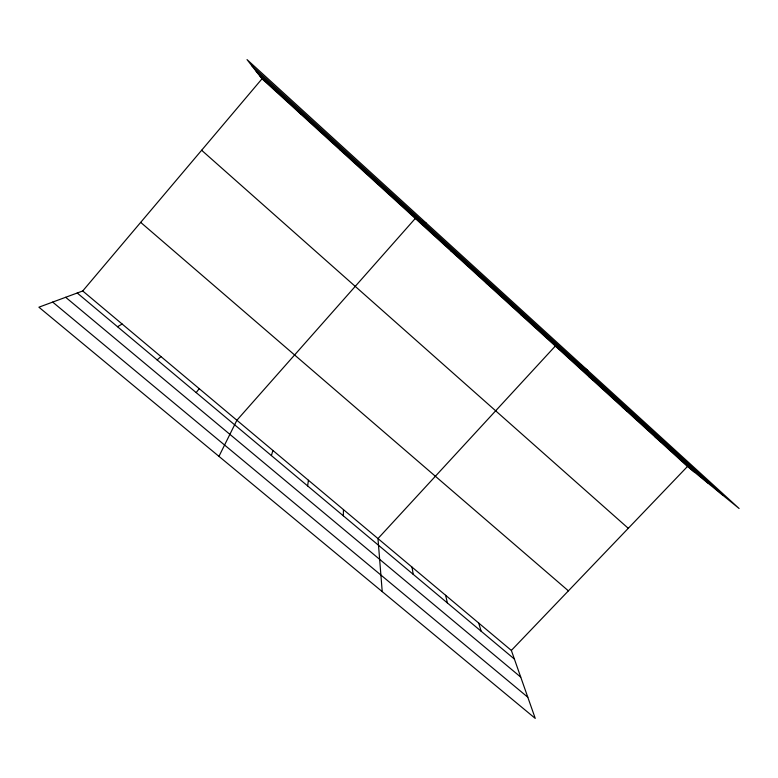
<?xml version="1.0" encoding="UTF-8"?>
<svg xmlns="http://www.w3.org/2000/svg" width="778" height="778" viewBox="0 0 778 778"><rect width="100%" height="100%" fill="white"/><g stroke="black" fill="none" stroke-linecap="round" stroke-linejoin="round"><path stroke-width="1.17" d="M343.322 515.814L343.458 509.619M307.611 485.919L308.438 480.259M271.386 455.577L272.922 450.472M218.958 456.355L236.882 420.256L415.277 218.462L425.926 222.8M196.182 392.608L199.217 388.66M82.721 290.972L511.36 650.427L535.245 718.395L38.9 307.193L82.721 290.972L262.011 78.811L247.034 59.605L739.1 508.491L687.48 466.469L262.011 78.811M511.36 650.427L687.48 466.469M157.137 359.922L160.968 356.587M117.497 326.721L122.146 324.027M377.855 184.357L378.419 184.201M451.065 251.07L453.117 252.266M486.328 283.192L489.08 285.04M521.075 314.847L524.498 317.317M587.75 370.425L555.317 346.054L377.982 538.57L382.222 591.62M589.072 376.805L593.789 380.461M622.342 407.118L627.681 411.348M655.144 437.003L661.086 441.787M52.68 302.088L527.805 697.214M65.663 297.284L520.735 677.103M77.226 293.005L514.394 659.054M140.692 222.382L568.407 590.852M201.638 150.261L628.274 528.311M251.761 65.673L722.966 495.353M256.195 71.362L707.688 482.914M260.144 76.419L694.005 471.789M300.201 112.917L301.232 114.551M478.703 623.042L481.144 631.211M339.626 148.841L339.84 149.726M445.599 595.277L447.418 602.969M412.019 567.123L413.206 574.329"/></g></svg>
